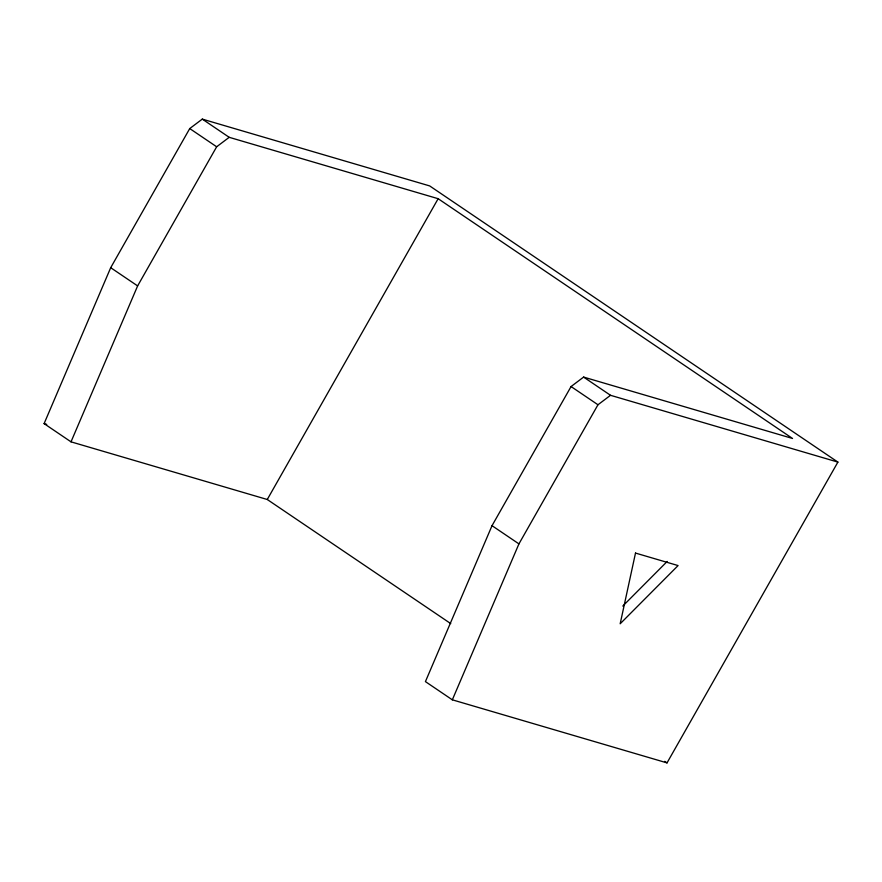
<?xml version="1.0" encoding="UTF-8"?>
<svg xmlns="http://www.w3.org/2000/svg" width="882" height="882" viewBox="0 0 882 882"><rect width="100%" height="100%" fill="white"/><g stroke="black" fill="none" stroke-linecap="round" stroke-linejoin="round"><path stroke-width="1.32" d="M450.746 623.618L267.268 499.499L71.012 441.838L44.1 423.625L110.702 267.698L189.74 128.563L202.287 119.114L429.666 185.915L837.9 462.102L667.024 762.886L452.334 699.823L425.422 681.61L492.024 525.683L571.062 386.548L583.608 377.088L792.543 438.475L438.145 198.704L229.199 137.316L202.287 119.114M71.012 441.838L137.625 285.911L216.663 146.776L229.199 137.316M452.334 699.823L518.936 543.885L597.974 404.761L610.52 395.301L837.9 462.102M267.268 499.499L438.145 198.704M622.791 606.066L667.178 561.448M44.1 423.625L46.735 424.396M583.608 377.088L610.52 395.301M189.74 128.563L216.663 146.776M571.062 386.548L597.974 404.761M110.702 267.698L137.625 285.911M492.024 525.683L518.936 543.885M664.741 761.342L667.024 762.886M635.503 553.069L620.178 623.772L678.082 565.571L635.503 553.069"/></g></svg>
